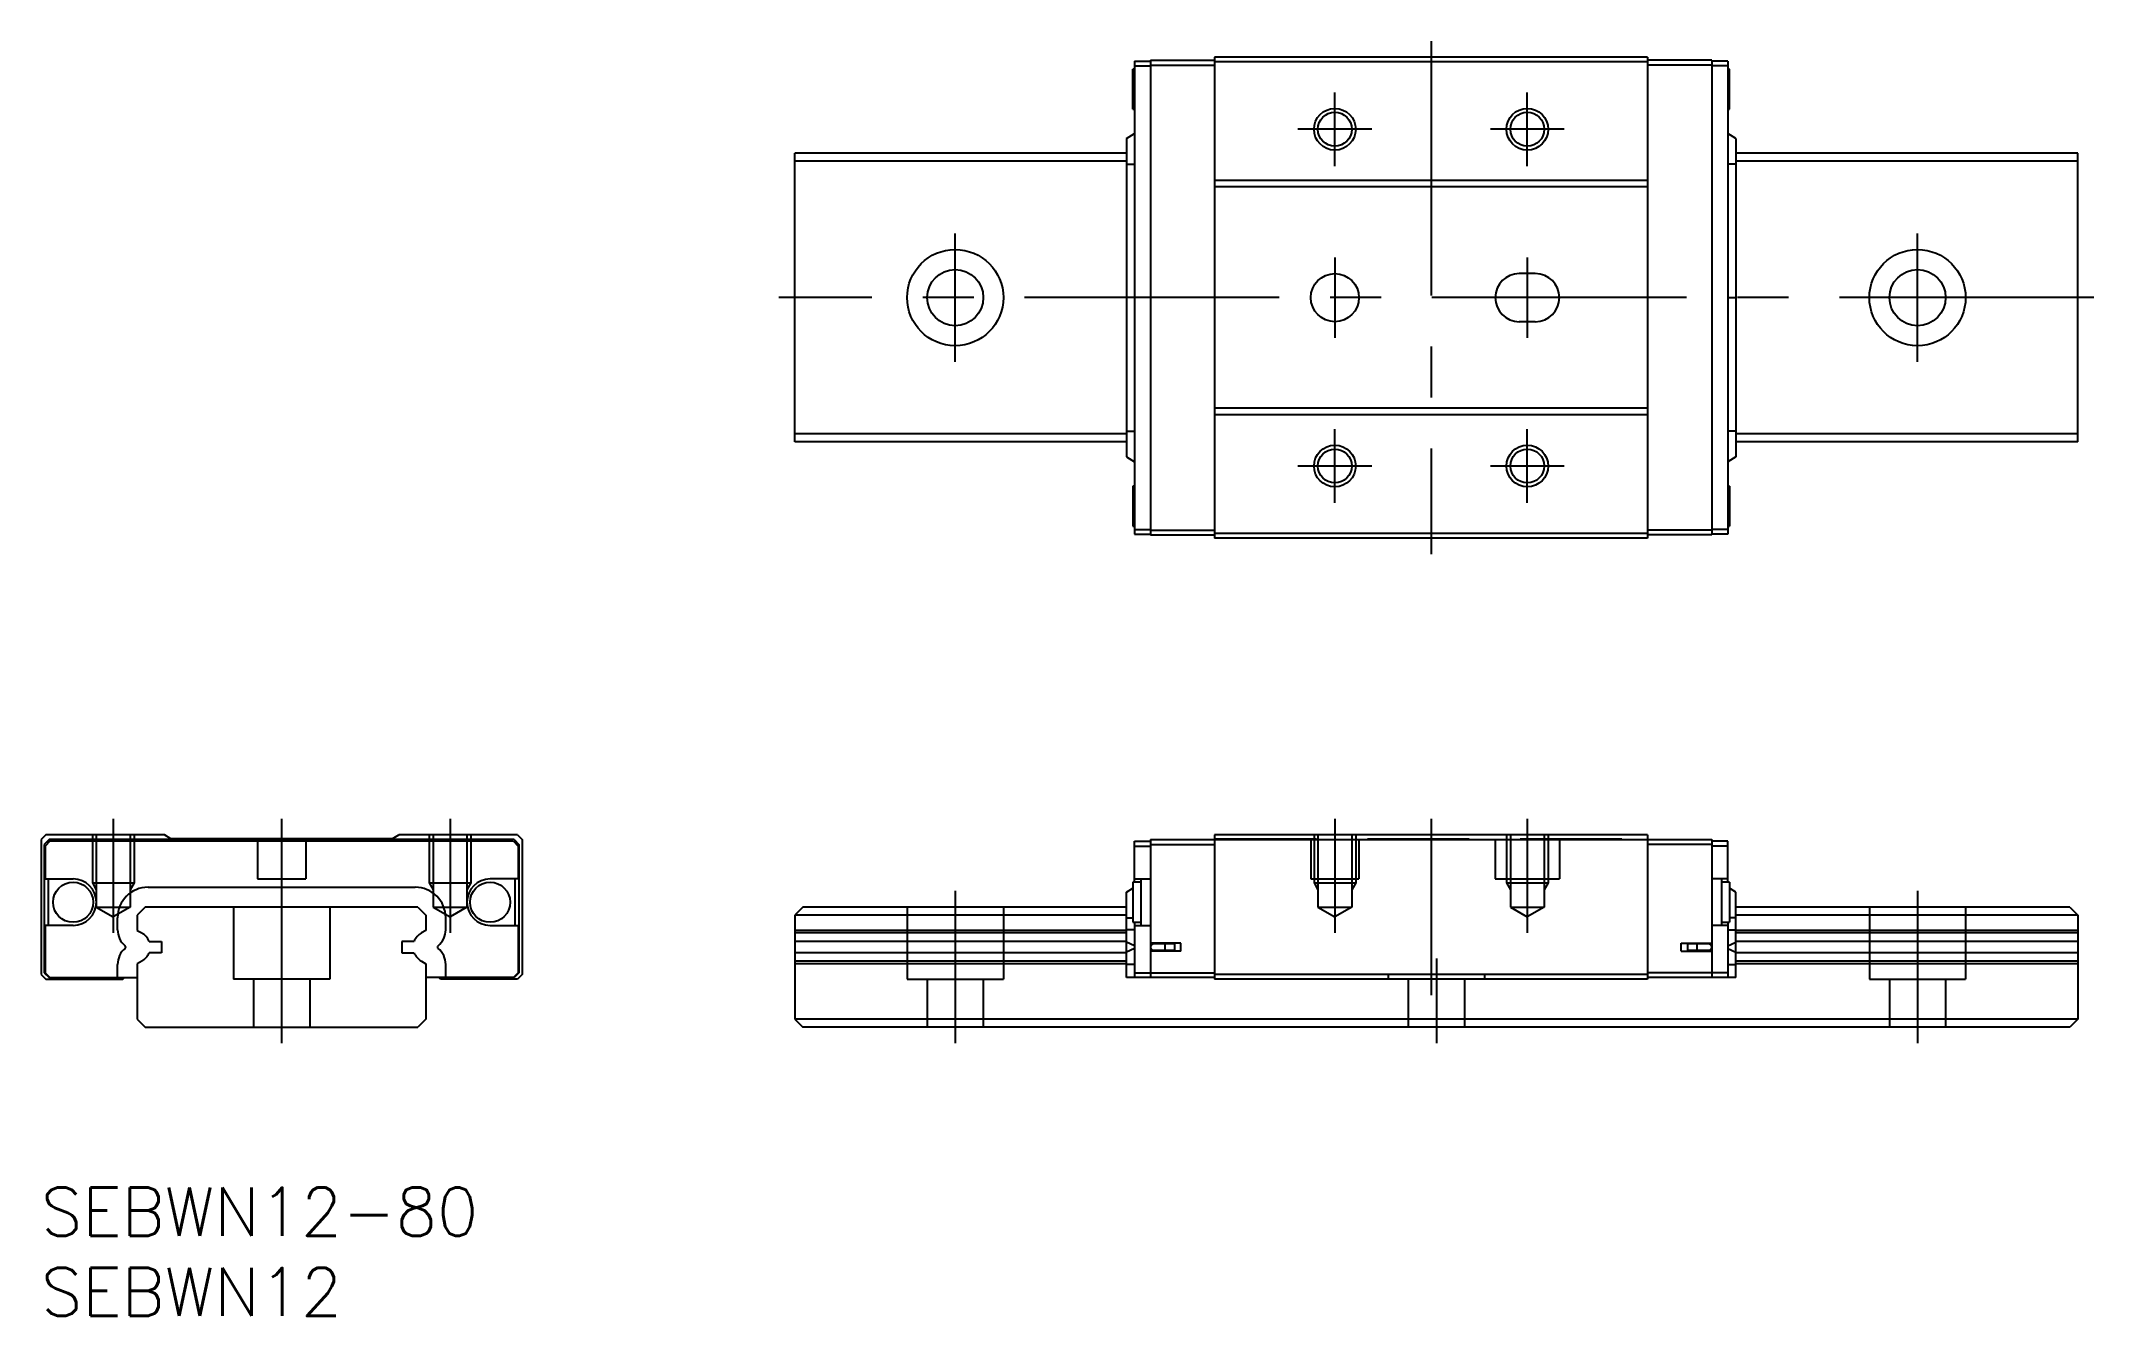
# Model space of a CAD drawing. Extents: x 0 to 128, y -8 to 71.
import ezdxf

# ---------------------------------------------------------------- set-up
doc = ezdxf.new("R2010")
doc.units = 0
doc.header["$LTSCALE"] = 0.5
doc.linetypes.add('CENTER', pattern=[50.8, 31.75, -6.35, 6.35, -6.35])
doc.linetypes.add('DASHED', pattern=[19.05, 12.7, -6.35])
for name, color, linetype in [('MSM_CENTER', 1, 'CENTER'), ('MSM_CONTINUOUS', 7, 'CONTINUOUS'), ('MSM_DASHED', 4, 'DASHED'), ('MSM_NARROW', 5, 'CONTINUOUS'), ('MSM_PART_NUMBER', 7, 'CONTINUOUS')]:
    doc.layers.add(name, color=color, linetype=linetype)
doc.styles.get("Standard").update_dxf_attribs({"font": 'txt.shx', "height": 3, "bigfont": 'bigfont.shx'})

# ---------------------------------------------------------------- blocks, each defined once
blk = doc.blocks.new('*U2')
at = {"layer": 'MSM_PART_NUMBER'}
blk.add_text('SEBWN12-80', height=3, dxfattribs=at).set_placement((0, -3))
blk = doc.blocks.new('*U3')
at = {"layer": 'MSM_PART_NUMBER'}
blk.add_text('SEBWN12', height=3, dxfattribs=at).set_placement((0, -8))

msp = doc.modelspace()

# ---------------------------------------------------------------- linework, layer by layer
at = {"layer": 'MSM_CENTER'}
for p, q in [((86.67, 71.5), (86.67, 39.5)), ((80.67, 63.7), (80.67, 68.3)), ((92.67, 63.7), (92.67, 68.3)), ((82.97, 66), (78.37, 66)), ((94.97, 66), (90.37, 66)), ((57, 51.5), (57, 59.5)), ((117, 51.5), (117, 59.5)), ((80.67, 58), (80.67, 53)), ((92.67, 58), (92.67, 53)), ((128, 55.5), (46, 55.5)), ((80.67, 42.7), (80.67, 47.3)), ((92.67, 42.7), (92.67, 47.3)), ((82.97, 45), (78.37, 45)), ((94.97, 45), (90.37, 45)), ((4.5, 23), (4.5, 15.890029)), ((15, 23), (15, 9)), ((25.5, 23), (25.5, 15.890029)), ((80.67, 23), (80.67, 15.890029)), ((86.67, 23), (86.67, 12)), ((92.67, 23), (92.67, 15.890029)), ((57, 18.5), (57, 9)), ((117, 18.5), (117, 9)), ((87, 14.3), (87, 9))]:
    msp.add_line(p, q, dxfattribs=at)
at = {"layer": 'MSM_CONTINUOUS'}
for p, q in [((100.17, 70.5), (73.17, 70.5)), ((73.17, 70.5), (73.17, 40.5)), ((100.17, 70.5), (100.17, 40.5)), ((68.17, 69.75), (68.07, 69.75)), ((68.07, 67.25), (68.07, 69.75)), ((68.17, 70.25), (68.17, 40.75)), ((68.17, 70.25), (69.17, 70.25)), ((68.17, 69.95), (69.17, 69.95)), ((69.17, 70.3), (69.17, 40.7)), ((69.17, 70.3), (73.17, 70.3)), ((69.17, 70), (73.17, 70)), ((100.17, 70.2), (73.17, 70.2)), ((104.17, 70.3), (100.17, 70.3)), ((104.17, 70), (100.17, 70)), ((104.17, 70.3), (104.17, 40.7)), ((105.17, 70.25), (104.17, 70.25)), ((105.17, 69.95), (104.17, 69.95)), ((105.17, 70.25), (105.17, 40.75)), ((105.27, 69.75), (105.17, 69.75)), ((105.27, 67.25), (105.27, 69.75)), ((68.07, 67.25), (68.17, 67.25)), ((105.17, 67.25), (105.27, 67.25)), ((67.67, 65.43), (68.17, 65.73)), ((67.67, 65.43), (67.67, 45.57)), ((105.67, 65.43), (105.17, 65.73)), ((105.67, 65.43), (105.67, 45.57)), ((67.67, 64.5), (47, 64.5)), ((47, 46.5), (47, 64.5)), ((127, 64.5), (105.67, 64.5)), ((127, 46.5), (127, 64.5)), ((67.67, 64), (47, 64)), ((67.67, 63.83), (68.17, 63.83)), ((100.17, 62.8), (73.17, 62.8)), ((105.67, 63.83), (105.17, 63.83)), ((127, 64), (105.67, 64)), ((100.17, 62.4), (73.17, 62.4)), ((93.17, 57), (92.17, 57)), ((68.17, 55.5), (67.67, 55.5)), ((105.17, 55.5), (105.67, 55.5)), ((93.17, 54), (92.17, 54)), ((100.17, 48.6), (73.17, 48.6)), ((100.17, 48.2), (73.17, 48.2)), ((67.67, 47), (47, 47)), ((67.67, 46.5), (47, 46.5)), ((67.67, 47.17), (68.17, 47.17)), ((105.67, 47.17), (105.17, 47.17)), ((127, 47), (105.67, 47)), ((127, 46.5), (105.67, 46.5)), ((67.67, 45.57), (68.17, 45.27)), ((105.67, 45.57), (105.17, 45.27)), ((68.07, 43.75), (68.07, 41.25)), ((68.17, 43.75), (68.07, 43.75)), ((105.27, 43.75), (105.17, 43.75)), ((105.27, 43.75), (105.27, 41.25)), ((68.07, 41.25), (68.17, 41.25)), ((68.17, 41.05), (69.17, 41.05)), ((69.17, 41), (73.17, 41)), ((104.17, 41), (100.17, 41)), ((105.17, 41.05), (104.17, 41.05)), ((105.17, 41.25), (105.27, 41.25)), ((68.17, 40.75), (69.17, 40.75)), ((69.17, 40.7), (73.17, 40.7)), ((100.17, 40.8), (73.17, 40.8)), ((100.17, 40.5), (73.17, 40.5)), ((104.17, 40.7), (100.17, 40.7)), ((105.17, 40.75), (104.17, 40.75)), ((0.3, 22), (0, 21.7)), ((7.7, 22), (0.3, 22)), ((8.1, 21.75), (7.7, 22)), ((21.9, 21.75), (22.3, 22)), ((29.7, 22), (22.3, 22)), ((29.7, 22), (30, 21.7)), ((100.17, 22), (73.17, 22)), ((73.17, 22), (73.17, 13)), ((100.17, 22), (100.17, 13)), ((0, 21.7), (0, 13.3)), ((0.5, 21.7), (0.2, 21.4)), ((0.2, 21.4), (0.2, 13.4)), ((0.55, 21.6), (0.25, 21.3)), ((0.25, 21.3), (0.25, 19.25)), ((29.5, 21.7), (0.5, 21.7)), ((29.45, 21.6), (0.55, 21.6)), ((21.9, 21.75), (8.1, 21.75)), ((29.45, 21.6), (29.75, 21.3)), ((29.5, 21.7), (29.8, 21.4)), ((29.75, 21.3), (29.75, 19.25)), ((29.8, 21.4), (29.8, 13.4)), ((30, 21.7), (30, 13.3)), ((68.17, 19.05), (68.17, 21.6)), ((68.17, 21.6), (69.17, 21.6)), ((68.17, 21.3), (69.17, 21.3)), ((69.17, 21.7), (104.17, 21.7)), ((69.17, 21.7), (69.17, 13.1)), ((69.17, 21.4), (73.17, 21.4)), ((104.17, 21.4), (100.17, 21.4)), ((104.17, 21.7), (104.17, 13.1)), ((105.17, 21.6), (104.17, 21.6)), ((105.17, 21.3), (104.17, 21.3)), ((105.17, 19.05), (105.17, 21.6)), ((0.25, 19.25), (2, 19.25)), ((0.45, 19.25), (0.45, 16.35)), ((29.75, 19.25), (28, 19.25)), ((29.55, 19.25), (29.55, 16.35)), ((68.17, 19.25), (69.17, 19.25)), ((68.57, 19.25), (68.57, 16.35)), ((105.17, 19.25), (104.17, 19.25)), ((104.77, 19.25), (104.77, 16.35)), ((6.67, 18.73), (23.33, 18.73)), ((15, 18.73), (15, 18.43)), ((67.67, 18.43), (68.07, 18.67)), ((67.67, 13.1), (67.67, 18.43)), ((68.57, 19.05), (68.07, 19.05)), ((68.07, 19.05), (68.07, 16.55)), ((105.27, 19.05), (104.77, 19.05)), ((105.27, 19.05), (105.27, 16.55)), ((105.67, 18.43), (105.27, 18.67)), ((105.67, 13.1), (105.67, 18.43)), ((4.77, 16.083835), (4.77, 16.83)), ((6.5, 17.5), (6, 17)), ((6, 17), (6, 16.04342)), ((23.5, 17.5), (6.5, 17.5)), ((23.5, 17.5), (24, 17)), ((24, 17), (24, 16.04342)), ((25.23, 16.083835), (25.23, 16.83)), ((47.5, 17.5), (47, 17)), ((67.67, 17), (47, 17)), ((47, 17), (47, 10.5)), ((67.67, 17.5), (47.5, 17.5)), ((67.67, 16.83), (68.07, 16.83)), ((105.67, 16.83), (105.27, 16.83)), ((126.5, 17.5), (105.67, 17.5)), ((127, 17), (105.67, 17)), ((126.5, 17.5), (127, 17)), ((127, 17), (127, 10.5)), ((2, 16.35), (0.25, 16.35)), ((0.25, 16.35), (0.25, 13.4)), ((6, 16.04342), (6.2785, 15.882628)), ((24, 16.04342), (23.7215, 15.882628)), ((28, 16.35), (29.75, 16.35)), ((29.75, 16.35), (29.75, 13.4)), ((67.67, 16.04342), (47, 16.04342)), ((67.67, 15.882628), (47, 15.882628)), ((68.17, 16.083835), (67.67, 16.083835)), ((68.07, 16.55), (68.57, 16.55)), ((68.17, 16.55), (68.17, 13.1)), ((68.17, 16.35), (69.17, 16.35)), ((105.17, 16.35), (104.17, 16.35)), ((104.77, 16.55), (105.27, 16.55)), ((105.17, 16.55), (105.17, 13.1)), ((105.17, 16.083835), (105.67, 16.083835)), ((127, 16.04342), (105.67, 16.04342)), ((127, 15.882628), (105.67, 15.882628)), ((0.2, 15.25), (0.25, 15.25)), ((0.2, 14.75), (0.25, 14.75)), ((6.2785, 14.117372), (6, 13.95658)), ((6.745161, 15.35), (7.5, 15.35)), ((7.5, 14.65), (6.745161, 14.65)), ((7.5, 15.35), (7.5, 14.65)), ((22.5, 15.35), (22.5, 14.65)), ((23.254839, 15.35), (22.5, 15.35)), ((22.5, 14.65), (23.254839, 14.65)), ((23.7215, 14.117372), (24, 13.95658)), ((29.8, 15.25), (29.75, 15.25)), ((29.8, 14.75), (29.75, 14.75)), ((67.67, 15.35), (47, 15.35)), ((67.67, 14.65), (47, 14.65)), ((67.67, 14.117372), (47, 14.117372)), ((68.17, 15.077417), (67.67, 15.309667)), ((68.17, 14.922583), (67.67, 14.690333)), ((71.07, 15.25), (69.17, 15.25)), ((71.07, 14.75), (69.17, 14.75)), ((70.67, 15.2), (69.37, 15.2)), ((69.37, 14.8), (70.67, 14.8)), ((69.67, 15.2), (69.67, 15.25)), ((69.67, 14.75), (69.67, 14.8)), ((69.99899, 15.2), (69.99899, 15.25)), ((69.99899, 14.75), (69.99899, 14.8)), ((70.07, 15.2), (70.07, 14.8)), ((70.67, 15.2), (70.67, 14.8)), ((71.07, 14.75), (71.07, 15.25)), ((102.27, 14.75), (102.27, 15.25)), ((102.27, 15.25), (104.17, 15.25)), ((102.27, 14.75), (104.17, 14.75)), ((103.97, 15.2), (102.67, 15.2)), ((102.67, 14.8), (102.67, 15.2)), ((102.67, 14.8), (103.97, 14.8)), ((103.27, 14.8), (103.27, 15.2)), ((103.34101, 15.2), (103.34101, 15.25)), ((103.34101, 14.75), (103.34101, 14.8)), ((103.67, 15.2), (103.67, 15.25)), ((103.67, 14.75), (103.67, 14.8)), ((105.17, 15.077417), (105.67, 15.309667)), ((105.17, 14.922583), (105.67, 14.690333)), ((127, 15.35), (105.67, 15.35)), ((127, 14.65), (105.67, 14.65)), ((127, 14.117372), (105.67, 14.117372)), ((0, 13.3), (0.3, 13)), ((0.2, 13.4), (0.5, 13.1)), ((0.25, 13.4), (0.55, 13.1)), ((0.3, 13), (5.1, 13)), ((0.5, 13.1), (6, 13.1)), ((4.77, 13.1), (4.77, 13.916165)), ((5.1, 13), (5.2, 13.1)), ((6, 13.95658), (6, 10.5)), ((24, 13.95658), (24, 10.5)), ((29.5, 13.1), (24, 13.1)), ((24.9, 13), (24.8, 13.1)), ((29.7, 13), (24.9, 13)), ((25.23, 13.1), (25.23, 13.916165)), ((29.75, 13.4), (29.45, 13.1)), ((29.8, 13.4), (29.5, 13.1)), ((30, 13.3), (29.7, 13)), ((67.67, 13.95658), (47, 13.95658)), ((68.17, 13.916165), (67.67, 13.916165)), ((73.17, 13.1), (67.67, 13.1)), ((68.17, 13.4), (73.17, 13.4)), ((100.17, 13.3), (73.17, 13.3)), ((100.17, 13), (73.17, 13)), ((105.17, 13.4), (100.17, 13.4)), ((105.67, 13.1), (100.17, 13.1)), ((105.17, 13.916165), (105.67, 13.916165)), ((127, 13.95658), (105.67, 13.95658)), ((6, 10.5), (6.5, 10)), ((24, 10.5), (23.5, 10)), ((127, 10.5), (47, 10.5)), ((47, 10.5), (47.5, 10)), ((127, 10.5), (126.5, 10)), ((6.5, 10), (23.5, 10)), ((126.5, 10), (47.5, 10))]:
    msp.add_line(p, q, dxfattribs=at)
for centre, radius in [((80.67, 66), 1.0565), ((92.67, 66), 1.0565), ((57, 55.5), 3), ((117, 55.5), 3), ((57, 55.5), 1.75), ((80.67, 55.5), 1.5), ((117, 55.5), 1.75), ((80.67, 45), 1.0565), ((92.67, 45), 1.0565), ((2, 17.8), 1.25), ((28, 17.8), 1.25)]:
    msp.add_circle(centre, radius, dxfattribs=at)
for centre, radius, start, end in [((92.17, 55.5), 1.5, 90, 270), ((93.17, 55.5), 1.5, 270, 90), ((2, 17.8), 1.45, 270, 90), ((28, 17.8), 1.45, 90, 270), ((6.670028, 16.829972), 1.900028, 90.000832, 179.999168), ((23.329972, 16.829972), 1.900028, 0.000832, 89.999168), ((6.07, 16.083835), 1.3, 180, 230.72949775), ((5.7285, 14.93), 1.1, 22.446351, 60), ((24.2715, 14.93), 1.1, 120, 157.553649), ((23.93, 16.083835), 1.3, 309.270383, 0), ((6.07, 13.916165), 1.3, 129.27050225, 180), ((5.183827, 15), 0.1, 309.270383, 50.729617), ((5.7285, 15.07), 1.1, 300, 337.553649), ((24.2715, 15.07), 1.1, 202.446351, 240), ((24.816173, 15), 0.1, 129.270383, 230.729617), ((23.93, 13.916165), 1.3, 0, 50.72949775), ((69.37, 15), 0.2, 90, 270), ((103.97, 15), 0.2, 270, 90)]:
    msp.add_arc(centre, radius, start, end, dxfattribs=at)
at = {"layer": 'MSM_DASHED'}
for p, q in [((3.2, 22), (3.2, 19)), ((3.4435, 22), (3.4435, 17.5)), ((5.5565, 22), (5.5565, 17.5)), ((5.8, 22), (5.8, 19)), ((24.2, 22), (24.2, 19)), ((24.4435, 22), (24.4435, 17.5)), ((26.5565, 22), (26.5565, 17.5)), ((26.8, 22), (26.8, 19)), ((79.37, 22), (79.37, 19)), ((79.6135, 22), (79.6135, 17.5)), ((81.7265, 22), (81.7265, 17.5)), ((81.97, 22), (81.97, 19)), ((91.37, 22), (91.37, 19)), ((91.6135, 22), (91.6135, 17.5)), ((93.7265, 22), (93.7265, 17.5)), ((93.97, 22), (93.97, 19)), ((13.5, 21.75), (13.5, 19.25)), ((16.5, 21.75), (16.5, 19.25)), ((73.17, 21.75), (100.17, 21.75)), ((79.17, 21.75), (79.17, 19.25)), ((82.17, 21.75), (82.17, 19.25)), ((90.67, 21.75), (90.67, 19.25)), ((94.67, 21.75), (94.67, 19.25)), ((13.5, 19.25), (16.5, 19.25)), ((79.17, 19.25), (82.17, 19.25)), ((90.67, 19.25), (94.67, 19.25)), ((3.2, 19), (5.8, 19)), ((3.2, 19), (3.4435, 18.578246)), ((5.8, 19), (5.5565, 18.578246)), ((24.2, 19), (26.8, 19)), ((24.2, 19), (24.4435, 18.578246)), ((26.8, 19), (26.5565, 18.578246)), ((79.37, 19), (81.97, 19)), ((79.37, 19), (79.6135, 18.578246)), ((81.97, 19), (81.7265, 18.578246)), ((91.37, 19), (93.97, 19)), ((91.37, 19), (91.6135, 18.578246)), ((93.97, 19), (93.7265, 18.578246)), ((3.4435, 17.5), (5.5565, 17.5)), ((3.4435, 17.5), (4.5, 16.890029)), ((5.5565, 17.5), (4.5, 16.890029)), ((12, 17.45), (12, 13)), ((18, 17.45), (18, 13)), ((24.4435, 17.5), (26.5565, 17.5)), ((24.4435, 17.5), (25.5, 16.890029)), ((26.5565, 17.5), (25.5, 16.890029)), ((54, 17.5), (54, 13)), ((60, 17.5), (60, 13)), ((79.6135, 17.5), (81.7265, 17.5)), ((79.6135, 17.5), (80.67, 16.890029)), ((81.7265, 17.5), (80.67, 16.890029)), ((91.6135, 17.5), (93.7265, 17.5)), ((91.6135, 17.5), (92.67, 16.890029)), ((93.7265, 17.5), (92.67, 16.890029)), ((114, 17.5), (114, 13)), ((120, 17.5), (120, 13)), ((18, 13), (12, 13)), ((13.25, 13), (13.25, 10)), ((16.75, 13), (16.75, 10)), ((54, 13), (60, 13)), ((55.25, 13), (55.25, 10)), ((58.75, 13), (58.75, 10)), ((84, 13.3), (84, 13)), ((85.25, 13), (85.25, 10)), ((88.75, 13), (88.75, 10)), ((90, 13.3), (90, 13)), ((114, 13), (120, 13)), ((115.25, 13), (115.25, 10)), ((118.75, 13), (118.75, 10))]:
    msp.add_line(p, q, dxfattribs=at)
at = {"layer": 'MSM_NARROW'}
for centre in [(80.67, 66), (92.67, 66), (80.67, 45), (92.67, 45)]:
    msp.add_circle(centre, 1.3, dxfattribs=at)

# ---------------------------------------------------------------- block references
at = {"layer": 'MSM_CONTINUOUS'}
for name in ['*U2', '*U3']:
    msp.add_blockref(name, (0, 0), dxfattribs=at)

doc.saveas('drawing.dxf')
